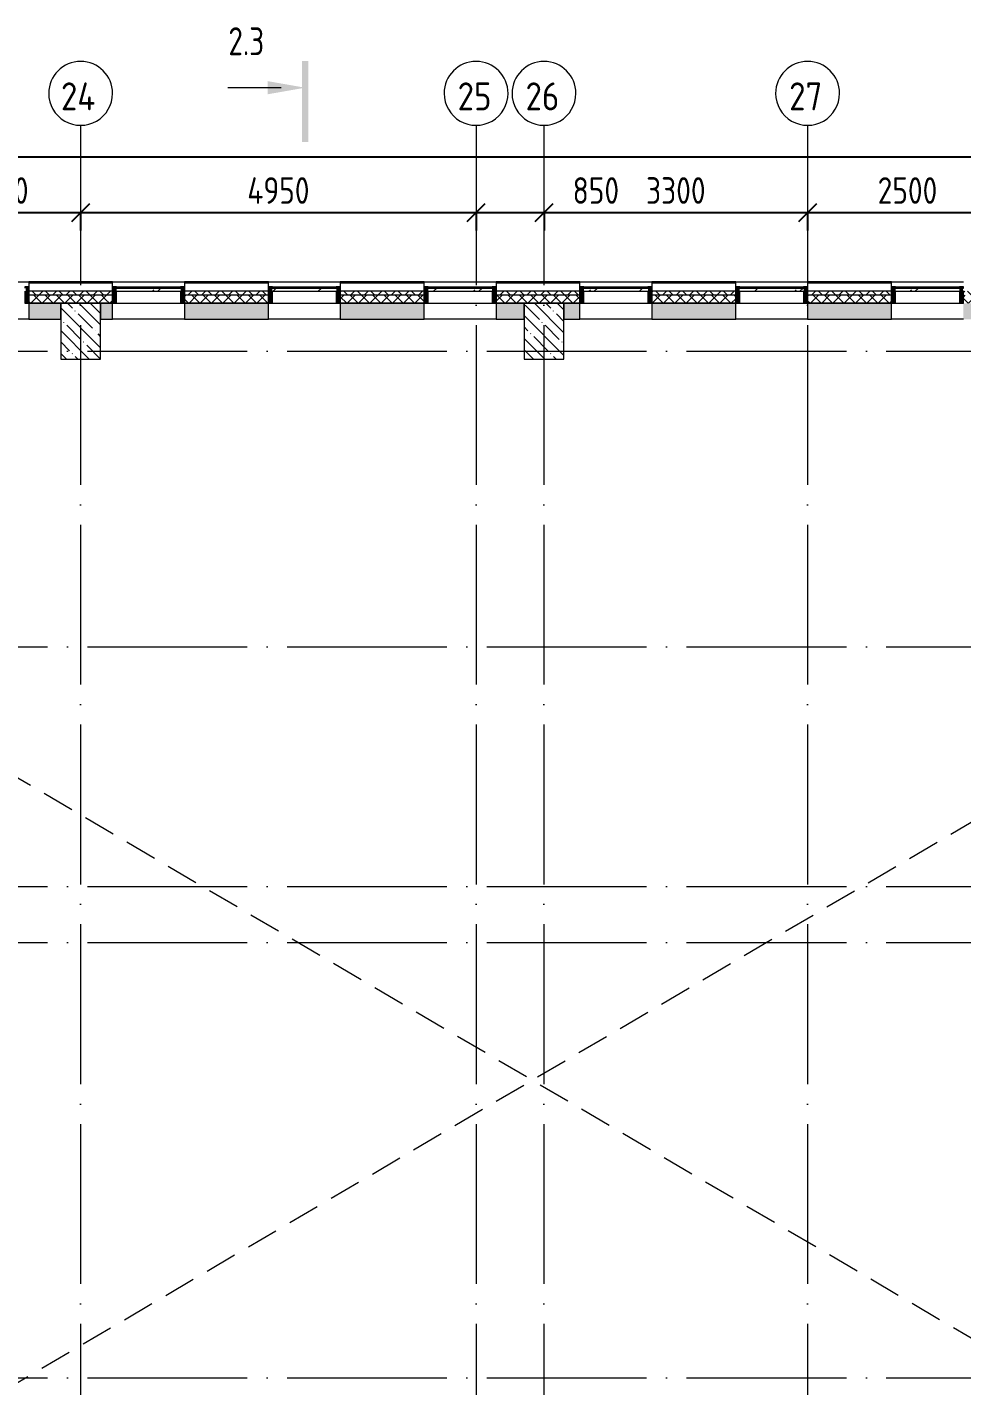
# Model space of a CAD drawing. Header units: millimetres. Extents: x -68946 to 690821, y -552984 to 293768.
# Drawn here: x 114983 to 126683, y -213131 to -196126 of the extents above; entities that cross this region are included whole.
import ezdxf

# ---------------------------------------------------------------- set-up
doc = ezdxf.new("R2010")
doc.units = ezdxf.units.MM
for name, pattern in [('ADSK_Линия сетки', [2500, 2000, -250, 0, -250]), ('ADSK_Скрыто', [600, 300, -300]), ('Штриховая', [600, 400, -200])]:
    doc.linetypes.add(name, pattern=pattern)
doc.layers.get('Defpoints').update_dxf_attribs({"color": 250})
for name, color, linetype, lineweight in [('A-____-____-DIMS', 250, 'Continuous', 9), ('A-DETL-____-OTLN', 250, 'Continuous', 5), ('A-GLAZ-____-MCUT', 250, 'Continuous', 9), ('A-GLAZ-____-OTLN', 250, 'Continuous', 5), ('A-GLAZ-CWMG-MCUT', 250, 'Continuous', 9), ('A-GLAZ-CWMG-OTLN', 250, 'Continuous', 5), ('A-WALL-____-MCUT', 250, 'Continuous', 13), ('A-WALL-____-OTLN', 250, 'Continuous', 9), ('A-WALL-____-PATT', 250, 'Continuous', 13), ('A-WALL-FNSH-MCUT', 250, 'Continuous', 13), ('G-____-____-SYMB', 250, 'ADSK_Скрыто', 9), ('I-WALL-____-OTLN', 250, 'Continuous', 9), ('S-COLS-____-MCUT', 250, 'Continuous', 25), ('S-COLS-____-OTLN', 250, 'Continuous', 9), ('S-GRID-____-IDEN', 250, 'Continuous', 9), ('S-GRID-____-OTLN', 250, 'Continuous', 9)]:
    doc.layers.add(name, color=color, linetype=linetype, lineweight=lineweight)
doc.styles.add('GOST Common', font='', dxfattribs={"width": 0.9, "height": 350})
doc.styles.add('GOST Common_2', font='', dxfattribs={"width": 0.8, "height": 350})
doc.styles.get("Standard").update_dxf_attribs({"font": 'ГОСТ тип А.ttf'})
doc.styles.get('GOST Common').set_extended_font_data('GOST Common')
doc.styles.get('GOST Common_2').set_extended_font_data('GOST Common')
doc.dimstyles.new('А3', dxfattribs={"dimtxt": 333, "dimasz": 222, "dimexe": 222, "dimexo": 111, "dimgap": 111, "dimtad": 1, "dimtoh": 1, "dimdec": 0, "dimrnd": 0.0015, "dimzin": 0, "dimdsep": 46, "dimtxsty": 'Standard', "dimblk": 'OBLIQUE', "dimcen": 0, "dimclrd": 7, "dimclre": 7, "dimclrt": 7, "dimadec": 0, "dimazin": 0, "dimtfac": 1, "dimtdec": 0, "dimtofl": 0, "dimtmove": 0, "dimatfit": 3, "dimfxl": 1, "dimtolj": 1, "dimtzin": 0, "dimarcsym": 0})
pattern_1 = [(135, (28052.9, -258555.93), (-142.5612, -142.5612), []), (135, (28195.47, -258555.93), (-142.5612, -142.5612), [252.016, -50.403, 3.353, -47.05])]

# ---------------------------------------------------------------- blocks, each defined once
blk = doc.blocks.new('PNS_Панель прямоугольная2 - Нр_Стекло - 40мм-V157-АР1_Маркировочный план 3 этажа секция 2_3')
at = {"layer": 'A-GLAZ-____-OTLN'}
h = blk.add_hatch(dxfattribs=at)
h.set_pattern_fill('FP_130', color=256, style=0, pattern_type=2)
h.set_pattern_definition([(45, (-98300.45, -59065.02), (-282.8427, 282.8427), [200, -600]), (45, (-98500.45, -59165.02), (-282.8427, 282.8427), [600, -200]), (45, (-98100.45, -59265.02), (-282.8427, 282.8427), [200, -600])])
h.paths.add_polyline_path([(-410, -40), (410, -40), (410, 0), (-410, 0)])
at = {"layer": 'A-GLAZ-____-MCUT', "lineweight": 5}
for p, q in [((410, 0), (-410, 0)), ((-410, 0), (-410, -40)), ((410, -40), (410, 0)), ((-410, -40), (410, -40))]:
    blk.add_line(p, q, dxfattribs=at)
at = {"layer": 'A-GLAZ-____-OTLN'}
blk.add_line((-410, 0), (410, 0), dxfattribs=at)
blk = doc.blocks.new('Прямоугольный импост - Импост структурный с накладкой - 190мм-21920961-АР1_Маркировочный план 3 этажа секция 2_3')
at = {"layer": 'A-GLAZ-CWMG-OTLN'}
for p, q in [((105600, 59182), (106400, 59182)), ((105600, 58975), (106400, 58975))]:
    blk.add_line(p, q, dxfattribs=at)
blk = doc.blocks.new('Прямоугольный импост - Импост структурный с накладкой - 190мм-21920983-АР1_Маркировочный план 3 этажа секция 2_3')
at = {"layer": 'A-GLAZ-CWMG-OTLN'}
blk.add_hatch(color=10, dxfattribs=at).paths.add_polyline_path([(0, 190), (0, 190), (0, 40), (-10, 40), (-10, 0), (0, 0), (0, -17), (-50, -17), (-50, 0), (-40, 0), (-40, 40), (-50, 40), (-50, 190)])
at = {"layer": 'A-GLAZ-CWMG-MCUT', "lineweight": 5}
for p, q in [((-50, 40), (-50, 190)), ((-50, 190), (0, 190)), ((0, 190), (0, 40)), ((-50, -17), (-50, 0)), ((-10, 40), (-10, 0)), ((0, 40), (-10, 40)), ((-10, 0), (0, 0)), ((0, 0), (0, -17)), ((0, -17), (-50, -17))]:
    blk.add_line(p, q, dxfattribs=at)
blk = doc.blocks.new('Прямоугольный импост - Импост структурный с накладкой - 190мм-21920984-АР1_Маркировочный план 3 этажа секция 2_3')
at = {"layer": 'A-GLAZ-CWMG-OTLN'}
blk.add_hatch(color=10, dxfattribs=at).paths.add_polyline_path([(-38, 190), (-50, 190), (-50, 40), (-40, 40), (-40, 0), (-50, 0), (-50, -17), (0, -17), (0, 0), (-10, 0), (-10, 40), (0, 40), (0, 190)])
at = {"layer": 'A-GLAZ-CWMG-MCUT', "lineweight": 5}
for p, q in [((0, 190), (-50, 190)), ((-50, 190), (-50, 40)), ((0, 40), (0, 190)), ((-50, 0), (-50, -17)), ((-10, 0), (-10, 40)), ((-10, 40), (0, 40)), ((0, 0), (-10, 0)), ((0, -17), (0, 0)), ((-50, -17), (0, -17))]:
    blk.add_line(p, q, dxfattribs=at)
blk = doc.blocks.new('PNS_Панель прямоугольная2 - Нр_Стекло - 40мм-V158-АР1_Маркировочный план 3 этажа секция 2_3')
at = {"layer": 'A-GLAZ-____-OTLN'}
h = blk.add_hatch(dxfattribs=at)
h.set_pattern_fill('FP_131', color=256, style=0, pattern_type=2)
h.set_pattern_definition([(45, (-96350.45, -59065.02), (-282.8427, 282.8427), [200, -600]), (45, (-96550.45, -59165.02), (-282.8427, 282.8427), [600, -200]), (45, (-96150.45, -59265.02), (-282.8427, 282.8427), [200, -600])])
h.paths.add_polyline_path([(410, -40), (410, 0), (-410, 0), (-410, -40), (400, -40)])
at = {"layer": 'A-GLAZ-____-MCUT', "lineweight": 5}
for p, q in [((410, 0), (-410, 0)), ((-410, 0), (-410, -40)), ((410, -40), (410, 0)), ((-410, -40), (410, -40))]:
    blk.add_line(p, q, dxfattribs=at)
at = {"layer": 'A-GLAZ-____-OTLN'}
blk.add_line((-410, 0), (410, 0), dxfattribs=at)
blk = doc.blocks.new('PNS_Панель прямоугольная2 - Нр_Стекло - 40мм-V159-АР1_Маркировочный план 3 этажа секция 2_3')
at = {"layer": 'A-GLAZ-____-OTLN'}
h = blk.add_hatch(dxfattribs=at)
h.set_pattern_fill('FP_132', color=256, style=0, pattern_type=2)
h.set_pattern_definition([(45, (-94400.45, -59065), (-282.8427, 282.8427), [200, -600]), (45, (-94600.45, -59165), (-282.8427, 282.8427), [600, -200]), (45, (-94200.45, -59265), (-282.8427, 282.8427), [200, -600])])
h.paths.add_polyline_path([(410, -40), (410, 0), (-410, 0), (-410, -40), (400, -40)])
at = {"layer": 'A-GLAZ-____-MCUT', "lineweight": 5}
for p, q in [((410, 0), (-410, 0)), ((-410, 0), (-410, -40)), ((410, -40), (410, 0)), ((-410, -40), (410, -40))]:
    blk.add_line(p, q, dxfattribs=at)
at = {"layer": 'A-GLAZ-____-OTLN'}
blk.add_line((-410, 0), (410, 0), dxfattribs=at)
blk = doc.blocks.new('PNS_Панель прямоугольная2 - Нр_Стекло - 40мм-V160-АР1_Маркировочный план 3 этажа секция 2_3')
at = {"layer": 'A-GLAZ-____-OTLN'}
h = blk.add_hatch(dxfattribs=at)
h.set_pattern_fill('FP_133', color=256, style=0, pattern_type=2)
h.set_pattern_definition([(45, (-92450.45, -59065.02), (-282.8427, 282.8427), [200, -600]), (45, (-92650.45, -59165.02), (-282.8427, 282.8427), [600, -200]), (45, (-92250.45, -59265.02), (-282.8427, 282.8427), [200, -600])])
h.paths.add_polyline_path([(410, -40), (410, 0), (-410, 0), (-410, -40), (400, -40)])
at = {"layer": 'A-GLAZ-____-MCUT', "lineweight": 5}
for p, q in [((410, 0), (-410, 0)), ((-410, 0), (-410, -40)), ((410, -40), (410, 0)), ((-410, -40), (410, -40))]:
    blk.add_line(p, q, dxfattribs=at)
at = {"layer": 'A-GLAZ-____-OTLN'}
blk.add_line((-410, 0), (410, 0), dxfattribs=at)
blk = doc.blocks.new('PNS_Панель прямоугольная2 - Нр_Стекло - 40мм-V161-АР1_Маркировочный план 3 этажа секция 2_3')
at = {"layer": 'A-GLAZ-____-OTLN'}
h = blk.add_hatch(dxfattribs=at)
h.set_pattern_fill('FP_134', color=256, style=0, pattern_type=2)
h.set_pattern_definition([(45, (-90500.45, -59065), (-282.8427, 282.8427), [200, -600]), (45, (-90700.45, -59165), (-282.8427, 282.8427), [600, -200]), (45, (-90300.45, -59265), (-282.8427, 282.8427), [200, -600])])
h.paths.add_polyline_path([(410, -40), (410, 0), (-410, 0), (-410, -40), (400, -40)])
at = {"layer": 'A-GLAZ-____-MCUT', "lineweight": 5}
for p, q in [((410, 0), (-410, 0)), ((-410, 0), (-410, -40)), ((410, -40), (410, 0)), ((-410, -40), (410, -40))]:
    blk.add_line(p, q, dxfattribs=at)
at = {"layer": 'A-GLAZ-____-OTLN'}
blk.add_line((-410, 0), (410, 0), dxfattribs=at)
blk = doc.blocks.new('PNS_Панель прямоугольная2 - Нр_Стекло - 40мм-V162-АР1_Маркировочный план 3 этажа секция 2_3')
at = {"layer": 'A-GLAZ-____-OTLN'}
h = blk.add_hatch(dxfattribs=at)
h.set_pattern_fill('FP_135', color=256, style=0, pattern_type=2)
h.set_pattern_definition([(45, (-88550.45, -59065.02), (-282.8427, 282.8427), [200, -600]), (45, (-88750.45, -59165.02), (-282.8427, 282.8427), [600, -200]), (45, (-88350.45, -59265.02), (-282.8427, 282.8427), [200, -600])])
h.paths.add_polyline_path([(-410, -40), (410, -40), (410, 0), (-410, 0)])
at = {"layer": 'A-GLAZ-____-MCUT', "lineweight": 5}
for p, q in [((410, 0), (-410, 0)), ((-410, 0), (-410, -40)), ((410, -40), (410, 0)), ((-410, -40), (410, -40))]:
    blk.add_line(p, q, dxfattribs=at)
at = {"layer": 'A-GLAZ-____-OTLN'}
blk.add_line((-410, 0), (410, 0), dxfattribs=at)
blk = doc.blocks.new('Ось сетки - Круг_Ø8 мм-39983606-АР1_Маркировочный план 3 этажа секция 2_3')
at = {"layer": 'S-GRID-____-IDEN'}
for start, end in [(360, 180), (180, 360)]:
    blk.add_arc((0, 0), 4, start, end, dxfattribs=at)
blk = doc.blocks.new('_Oblique')
at = {"color": 0, "linetype": 'ByBlock', "lineweight": -2}
blk.add_line((-0.5, -0.5), (0.5, 0.5), dxfattribs=at)
blk = doc.blocks.new('*D4404')
at = {"layer": 'A-____-____-DIMS', "color": 7, "lineweight": -2, "transparency": 16777216}
for p, q in [((113603, -198447), (115653, -198447)), ((113603, -198458), (113603, -198669)), ((115653, -198458), (115653, -198669))]:
    blk.add_line(p, q, dxfattribs=at)
at = {"layer": 'Defpoints', "color": 0, "lineweight": 30, "transparency": 16777216}
for p in [(113603, -198347), (115653, -198347), (115653, -198447)]:
    blk.add_point(p, dxfattribs=at)
at = {"layer": 'A-____-____-DIMS', "color": 7, "lineweight": -2, "transparency": 16777216, "xscale": 222, "yscale": 222, "zscale": 222, "rotation": 180}
blk.add_blockref('_Oblique', (113603, -198447), dxfattribs=at)
at = {"layer": 'A-____-____-DIMS', "color": 7, "lineweight": -2, "transparency": 16777216, "xscale": 222, "yscale": 222, "zscale": 222}
blk.add_blockref('_Oblique', (115653, -198447), dxfattribs=at)
at = {"layer": 'A-____-____-DIMS', "color": 7, "transparency": 16777216, "insert": (114628, -198170), "char_height": 333, "width": 2.48, "attachment_point": 5}
blk.add_mtext('\\A1;2050', dxfattribs=at)
blk = doc.blocks.new('*D4405')
at = {"layer": 'A-____-____-DIMS', "color": 7, "lineweight": -2, "transparency": 16777216}
for p, q in [((115653, -198447), (120603, -198447)), ((115653, -198458), (115653, -198669)), ((120603, -198458), (120603, -198669))]:
    blk.add_line(p, q, dxfattribs=at)
at = {"layer": 'Defpoints', "color": 0, "lineweight": 30, "transparency": 16777216}
for p in [(115653, -198347), (120603, -198347), (120603, -198447)]:
    blk.add_point(p, dxfattribs=at)
at = {"layer": 'A-____-____-DIMS', "color": 7, "lineweight": -2, "transparency": 16777216, "xscale": 222, "yscale": 222, "zscale": 222, "rotation": 180}
blk.add_blockref('_Oblique', (115653, -198447), dxfattribs=at)
at = {"layer": 'A-____-____-DIMS', "color": 7, "lineweight": -2, "transparency": 16777216, "xscale": 222, "yscale": 222, "zscale": 222}
blk.add_blockref('_Oblique', (120603, -198447), dxfattribs=at)
at = {"layer": 'A-____-____-DIMS', "color": 7, "transparency": 16777216, "insert": (118128, -198170), "char_height": 333, "width": 2.57, "attachment_point": 5}
blk.add_mtext('\\A1;4950', dxfattribs=at)
blk = doc.blocks.new('*D4406')
at = {"layer": 'A-____-____-DIMS', "color": 7, "lineweight": -2, "transparency": 16777216}
for p, q in [((120603, -198447), (121453, -198447)), ((121453, -198447), (122530, -198447)), ((120603, -198458), (120603, -198669)), ((121453, -198458), (121453, -198669))]:
    blk.add_line(p, q, dxfattribs=at)
at = {"layer": 'Defpoints', "color": 0, "lineweight": 30, "transparency": 16777216}
for p in [(120603, -198347), (121453, -198347), (121453, -198447)]:
    blk.add_point(p, dxfattribs=at)
at = {"layer": 'A-____-____-DIMS', "color": 7, "lineweight": -2, "transparency": 16777216, "xscale": 222, "yscale": 222, "zscale": 222, "rotation": 180}
blk.add_blockref('_Oblique', (120603, -198447), dxfattribs=at)
at = {"layer": 'A-____-____-DIMS', "color": 7, "lineweight": -2, "transparency": 16777216, "xscale": 222, "yscale": 222, "zscale": 222}
blk.add_blockref('_Oblique', (121453, -198447), dxfattribs=at)
at = {"layer": 'A-____-____-DIMS', "color": 7, "transparency": 16777216, "insert": (122102, -198170), "char_height": 333, "width": 1.86, "attachment_point": 5}
blk.add_mtext('\\A1;850', dxfattribs=at)
blk = doc.blocks.new('*D4407')
at = {"layer": 'A-____-____-DIMS', "color": 7, "lineweight": -2, "transparency": 16777216}
for p, q in [((121453, -198447), (124753, -198447)), ((121453, -198458), (121453, -198669)), ((124753, -198458), (124753, -198669))]:
    blk.add_line(p, q, dxfattribs=at)
at = {"layer": 'Defpoints', "color": 0, "lineweight": 30, "transparency": 16777216}
for p in [(121453, -198347), (124753, -198347), (124753, -198447)]:
    blk.add_point(p, dxfattribs=at)
at = {"layer": 'A-____-____-DIMS', "color": 7, "lineweight": -2, "transparency": 16777216, "xscale": 222, "yscale": 222, "zscale": 222, "rotation": 180}
blk.add_blockref('_Oblique', (121453, -198447), dxfattribs=at)
at = {"layer": 'A-____-____-DIMS', "color": 7, "lineweight": -2, "transparency": 16777216, "xscale": 222, "yscale": 222, "zscale": 222}
blk.add_blockref('_Oblique', (124753, -198447), dxfattribs=at)
at = {"layer": 'A-____-____-DIMS', "color": 7, "transparency": 16777216, "insert": (123103, -198170), "char_height": 333, "width": 2.48, "attachment_point": 5}
blk.add_mtext('\\A1;3300', dxfattribs=at)
blk = doc.blocks.new('*D4408')
at = {"layer": 'A-____-____-DIMS', "color": 7, "lineweight": -2, "transparency": 16777216}
for p, q in [((124753, -198447), (127253, -198447)), ((124753, -198458), (124753, -198669)), ((127253, -198458), (127253, -198669))]:
    blk.add_line(p, q, dxfattribs=at)
at = {"layer": 'Defpoints', "color": 0, "lineweight": 30, "transparency": 16777216}
for p in [(124753, -198347), (127253, -198347), (127253, -198447)]:
    blk.add_point(p, dxfattribs=at)
at = {"layer": 'A-____-____-DIMS', "color": 7, "lineweight": -2, "transparency": 16777216, "xscale": 222, "yscale": 222, "zscale": 222, "rotation": 180}
blk.add_blockref('_Oblique', (124753, -198447), dxfattribs=at)
at = {"layer": 'A-____-____-DIMS', "color": 7, "lineweight": -2, "transparency": 16777216, "xscale": 222, "yscale": 222, "zscale": 222}
blk.add_blockref('_Oblique', (127253, -198447), dxfattribs=at)
at = {"layer": 'A-____-____-DIMS', "color": 7, "transparency": 16777216, "insert": (126003, -198170), "char_height": 333, "width": 2.48, "attachment_point": 5}
blk.add_mtext('\\A1;2500', dxfattribs=at)
blk = doc.blocks.new('*D4426')
at = {"layer": 'A-____-____-DIMS', "color": 7, "lineweight": -2, "transparency": 16777216}
for p, q in [((97203, -197747), (180803, -197747)), ((97203, -197758), (97203, -197969)), ((180803, -197758), (180803, -197969))]:
    blk.add_line(p, q, dxfattribs=at)
at = {"layer": 'Defpoints', "color": 0, "lineweight": 30, "transparency": 16777216}
for p in [(97203, -197647), (180803, -197647), (180803, -197747)]:
    blk.add_point(p, dxfattribs=at)
at = {"layer": 'A-____-____-DIMS', "color": 7, "lineweight": -2, "transparency": 16777216, "xscale": 222, "yscale": 222, "zscale": 222, "rotation": 180}
blk.add_blockref('_Oblique', (97203, -197747), dxfattribs=at)
at = {"layer": 'A-____-____-DIMS', "color": 7, "lineweight": -2, "transparency": 16777216, "xscale": 222, "yscale": 222, "zscale": 222}
blk.add_blockref('_Oblique', (180803, -197747), dxfattribs=at)
at = {"layer": 'A-____-____-DIMS', "color": 7, "transparency": 16777216, "insert": (139003, -197470), "char_height": 333, "width": 3.1, "attachment_point": 5}
blk.add_mtext('\\A1;83600', dxfattribs=at)
blk = doc.blocks.new('Разрез - Номер вида спереди_3_5 мм-32550530-АР1_Маркировочный план 3 этажа секция 2_3')
at = {"layer": 'G-____-____-SYMB', "linetype": 'Continuous'}
for points in [[(9.8, 0.4), (9.8, -0.39), (-0.33, -0.39), (-0.33, 0.4)], [(2.18, -4.67), (3, 0), (3.82, -4.67)]]:
    blk.add_hatch(color=256, dxfattribs=at).paths.add_polyline_path(points)
at = {"layer": 'G-____-____-SYMB', "linetype": 'Continuous', "lineweight": 20}
blk.add_line((3, -3), (3, -9.66), dxfattribs=at)

msp = doc.modelspace()

# ---------------------------------------------------------------- hatches: boundary and pattern name
at = {"layer": 'A-WALL-____-PATT', "lineweight": 15}
h = msp.add_hatch(dxfattribs=at)
h.set_pattern_fill('FP_48', color=256, style=0, pattern_type=2)
h.set_pattern_definition([(135, (28052.9, -258555.93), (-84.85281, -84.85281), []), (225, (28052.9, -258555.93), (84.85281, -84.85281), [])])
h.paths.add_polyline_path([(137302.9516, -199480.9286), (137302.9516, -199430.9286), (134503.3562, -199430.9286), (134503.3562, -199480.9286), (137252.9516, -199480.9286)])
h.paths.add_polyline_path([(133603.3562, -199480.9286), (133603.3562, -199430.9286), (132553.3562, -199430.9286), (132553.3562, -199480.9286), (133302.9057, -199480.9286)])
h.paths.add_polyline_path([(130603.3562, -199480.9286), (131653.3562, -199480.9286), (131653.3562, -199430.9286), (130603.3562, -199430.9286)])
h.paths.add_polyline_path([(129042.2451, -199480.9286), (129703.3562, -199480.9286), (129703.3562, -199430.9286), (128653.3562, -199430.9286), (128653.3562, -199480.9286)])
h.paths.add_polyline_path([(127753.3562, -199480.9286), (127753.3562, -199430.9286), (126703.3562, -199430.9286), (126703.3562, -199480.9286), (127364.4673, -199480.9286)])
h.paths.add_polyline_path([(125803.3562, -199480.9286), (125803.3562, -199430.9286), (124753.3562, -199430.9286), (124753.3562, -199480.9286), (125531.7969, -199480.9286)])
h.paths.add_polyline_path([(123192.2451, -199480.9286), (123853.3562, -199480.9286), (123853.3562, -199430.9286), (122803.3562, -199430.9286), (122803.3562, -199480.9286), (122828.5909, -199480.9286)])
h.paths.add_polyline_path([(118003.3562, -199480.9286), (118003.3562, -199430.9286), (116953.3562, -199430.9286), (116953.3562, -199480.9286), (117422.179, -199480.9286)])
h.paths.add_polyline_path([(121476.9879, -199480.9286), (121903.3562, -199480.9286), (121903.3562, -199430.9286), (120853.3562, -199430.9286), (120853.3562, -199480.9286), (121242.2451, -199480.9286)])
h.paths.add_polyline_path([(119953.3562, -199480.9286), (119953.3562, -199430.9286), (118903.3562, -199430.9286), (118903.3562, -199480.9286), (119292.2451, -199480.9286)])
h.paths.add_polyline_path([(116053.3562, -199480.9286), (116053.3562, -199430.9286), (115003.3562, -199430.9286), (115003.3562, -199480.9286), (115402.9057, -199480.9286)])
h.paths.add_polyline_path([(113053.3562, -199480.9286), (114103.3562, -199480.9286), (114103.3562, -199430.9286), (113053.3562, -199430.9286)])
h.paths.add_polyline_path([(111102.9057, -199480.9286), (112153.3562, -199480.9286), (112153.3562, -199430.9286), (111102.9057, -199430.9286)])
h.paths.add_polyline_path([(109542.0782, -199480.9286), (110202.9057, -199480.9286), (110202.9057, -199430.9286), (109153.3562, -199430.9286), (109153.3562, -199480.9286), (109312.561, -199480.9286)])
h.paths.add_polyline_path([(106616.3192, -199480.9286), (108253.3562, -199480.9286), (108253.3562, -199430.9286), (105382.9057, -199430.9286), (105383.3562, -199480.9286), (106609.355, -199480.9286)])
h = msp.add_hatch(dxfattribs=at)
h.set_pattern_fill('FP_49', color=256, style=0, pattern_type=2)
h.set_pattern_definition([(45, (28052.91, -258555.93), (-70.71068, 70.71068), []), (135, (28052.91, -258555.93), (-70.71068, -70.71068), [])])
h.paths.add_polyline_path([(127002.9057, -199580.9286), (127002.9101, -199580.928), (127502.9057, -199580.928), (127502.9561, -199580.9085), (127753.3562, -199580.9085), (127753.3562, -199480.9286), (126703.3562, -199480.9286), (126703.3562, -199580.9085), (127002.8455, -199580.9085)])
h.paths.add_polyline_path([(133302.9057, -199580.9286), (133302.9662, -199580.9085), (133603.3562, -199580.9085), (133603.3562, -199480.9286), (132553.3562, -199480.9286), (132802.9057, -199580.928), (133302.9013, -199580.928)])
h.paths.add_polyline_path([(105383.3562, -199580.9286), (105502.9057, -199580.9085), (105502.9057, -199480.9286), (105382.9057, -199480.9286), (105382.9057, -199580.9286)])
h.paths.add_polyline_path([(136752.9057, -199580.9286), (136752.9516, -199580.928), (137252.9516, -199580.928), (137252.9516, -199480.9286), (134503.3562, -199480.9286), (134503.5536, -199580.9085), (136752.9057, -199580.9085)])
h.paths.add_polyline_path([(121202.9057, -199580.9286), (121202.9098, -199580.928), (121702.9057, -199580.928), (121903.3562, -199480.9286), (120853.3562, -199480.9286), (120853.4344, -199580.9085), (121202.8354, -199580.9085)])
h.paths.add_polyline_path([(115402.9057, -199580.9286), (115402.9095, -199580.928), (115902.9057, -199580.928), (116053.3562, -199480.9286), (115003.3562, -199480.9286), (115003.4344, -199580.9085), (115402.8253, -199580.9085)])
h.paths.add_polyline_path([(109602.9057, -199580.9286), (109602.9092, -199580.928), (110102.9057, -199580.928), (110202.9057, -199480.9286), (109153.3562, -199480.9286), (109153.4344, -199580.9085), (109602.8153, -199580.9085)])
h.paths.add_polyline_path([(105552.9057, -199580.9286), (108253.3562, -199580.9085), (108253.3562, -199480.9286), (105552.9057, -199480.9286), (105552.9057, -199580.9085)])
h.paths.add_polyline_path([(130603.3562, -199580.9085), (131653.3562, -199580.9085), (131653.3562, -199480.9286), (130603.3562, -199480.9286)])
h.paths.add_polyline_path([(132553.3562, -199580.9085), (132802.8555, -199580.9085), (132553.3562, -199480.9286)])
h.paths.add_polyline_path([(128653.3562, -199580.9085), (129703.3562, -199580.9085), (129703.3562, -199480.9286), (128653.3562, -199480.9286)])
h.paths.add_polyline_path([(124753.5674, -199580.9085), (125803.3562, -199580.9085), (125803.3562, -199480.9286), (124753.3562, -199480.9286), (124753.4344, -199580.9085)])
h.paths.add_polyline_path([(122803.3562, -199580.9085), (123853.3562, -199580.9085), (123853.3562, -199480.9286), (122803.3562, -199480.9286)])
h.paths.add_polyline_path([(121903.3562, -199580.9085), (121903.3562, -199480.9286), (121702.946, -199580.9085)])
h.paths.add_polyline_path([(118003.145, -199580.9085), (118003.3562, -199580.9085), (118003.3562, -199480.9286), (116953.3562, -199480.9286), (116953.4344, -199580.9085), (117422.179, -199580.9085)])
h.paths.add_polyline_path([(119953.3562, -199580.9085), (119953.3562, -199480.9286), (118903.3562, -199480.9286), (118903.5674, -199580.9085)])
h.paths.add_polyline_path([(116053.3562, -199580.9085), (116053.3562, -199480.9286), (115902.936, -199580.9085)])
h.paths.add_polyline_path([(111102.9057, -199580.9085), (112153.3562, -199580.9085), (112153.3562, -199480.9286), (111102.9057, -199480.9286)])
h.paths.add_polyline_path([(114103.3562, -199580.9085), (114103.3562, -199480.9286), (113053.3562, -199480.9286), (113053.4344, -199580.9085), (114103.145, -199580.9085)])
h.paths.add_polyline_path([(110102.9258, -199580.9085), (110202.9057, -199580.9085), (110202.9057, -199480.9286)])
h = msp.add_hatch(dxfattribs=at)
h.set_pattern_fill('FP_124', color=256, style=0, pattern_type=2)
h.set_pattern_definition([(50, (28052.9, -258555.93), (364.3679, -31.8783), [38.1, -419.1]), (355, (28052.9, -258555.93), (-70.4859, 382.1133), [30.48, -335.28]), (100.451, (28083.27, -258558.6), (293.885, 350.2334), [32.38, -356.18]), (46.184, (28052.9, -258454.33), (542.1585, -84.0858), [57.15, -628.65]), (96.636, (28098.1, -258461.34), (474.805, 494.8554), [48.57, -534.27]), (351.184, (28052.9, -258454.33), (474.8102, 494.85), [45.72, -502.92]), (21, (28103.7, -258479.73), (303.2285, -204.53046), [38.1, -419.1]), (326, (28103.7, -258479.73), (123.6039, 368.376), [30.48, -335.28]), (71.451, (28128.97, -258496.77), (426.8341, 163.8427), [32.38, -356.18]), (37.5, (28052.9, -258555.93), (6.17665, 169.11015), [16.764, -314.452, 16.764, -323.596, -336.55]), (37.5, (28052.9, -258555.93), (6.17665, 169.11015), [-671.576, 16.764, -319.786]), (7.5, (28052.9, -258555.93), (133.63888, 200.3615), [16.764, -177.292, 16.764, -306.832, -128.27]), (7.5, (28052.9, -258555.93), (133.63888, 200.3615), [-517.652, 16.764, -111.506]), (327.5, (27939.62, -258555.93), (271.18182, -11.45836), [16.764, -110.236, 16.764, -379.476, -525.78]), (327.5, (27939.62, -258555.93), (271.18182, -11.45836), [-523.24, 16.764, -509.016]), (317.5, (27888.82, -258555.93), (296.2585, 50.85285), [16.764, -148.336, 16.764, -246.38, -373.38]), (317.5, (27888.82, -258555.93), (296.2585, 50.85285), [-428.244, 16.764, -356.616])])
h.paths.add_polyline_path([(134503.3562, -199780.9085), (136752.9057, -199780.9085), (136752.9057, -199580.9085), (134503.3562, -199580.9286)])
h.paths.add_polyline_path([(130938.2089, -199780.9085), (131653.3562, -199780.9085), (131653.3562, -199580.9085), (130603.3562, -199580.9286), (130603.3562, -199780.9085)])
h.paths.add_polyline_path([(132802.9057, -199780.9085), (132802.8555, -199580.9085), (132553.3562, -199580.9286), (132553.3562, -199780.9085), (132702.0652, -199780.9085)])
h.paths.add_polyline_path([(133302.9057, -199780.9085), (133603.3562, -199780.9085), (133603.278, -199580.9085), (133302.9057, -199580.9286)])
h.paths.add_polyline_path([(129703.3562, -199780.9085), (129703.3562, -199580.9085), (128653.3562, -199580.9286), (128653.3562, -199780.9085), (129586.6059, -199780.9085)])
h.paths.add_polyline_path([(127502.9057, -199780.9085), (127753.3562, -199780.9085), (127753.278, -199580.9085), (127502.9057, -199580.9286), (127502.9057, -199747.8459)])
h.paths.add_polyline_path([(126703.3562, -199780.9085), (127002.9057, -199780.5689), (127002.8455, -199580.9085), (126703.3562, -199580.9286)])
h.paths.add_polyline_path([(125803.3562, -199780.9085), (125803.3562, -199580.9085), (124753.3562, -199580.9286), (124753.3562, -199780.9085), (125531.7969, -199780.9085)])
h.paths.add_polyline_path([(122803.3562, -199780.9085), (123853.3562, -199780.9085), (123853.3562, -199580.9085), (122803.3562, -199580.9286)])
h.paths.add_polyline_path([(121903.3562, -199780.9085), (121903.3562, -199580.9085), (121702.9057, -199580.9286), (121702.9057, -199780.9085), (121901.9344, -199780.9085)])
h.paths.add_polyline_path([(117422.179, -199780.9085), (118003.3562, -199780.9085), (118003.3562, -199580.9085), (116953.3562, -199580.9286), (116953.3562, -199780.9085)])
h.paths.add_polyline_path([(115394.7745, -199780.9085), (115402.9057, -199780.9085), (115402.8253, -199580.9085), (115003.3562, -199580.9286), (115003.3562, -199780.9085)])
h.paths.add_polyline_path([(119953.3562, -199780.9085), (119953.3562, -199580.9085), (118903.3562, -199580.9286), (118903.3562, -199780.9085)])
h.paths.add_polyline_path([(116053.3562, -199780.9085), (116053.3562, -199580.9085), (115902.9057, -199580.9286), (115902.9057, -199780.9085)])
h.paths.add_polyline_path([(120853.3562, -199780.9085), (121202.9057, -199780.9085), (121202.8354, -199580.9085), (120853.3562, -199580.9286), (120853.3562, -199630.8321)])
h.paths.add_polyline_path([(113367.37, -199780.9085), (114103.3562, -199780.9085), (114103.3562, -199580.9085), (113053.3562, -199580.9286), (113053.3562, -199780.9085)])
h.paths.add_polyline_path([(111102.9057, -199780.9085), (112153.3562, -199780.9085), (112153.3562, -199580.9085), (111102.9057, -199580.9286)])
h.paths.add_polyline_path([(109312.561, -199780.9085), (109602.9057, -199780.9085), (109602.8153, -199580.9085), (109153.3562, -199580.9286), (109153.3562, -199780.9085)])
h.paths.add_polyline_path([(108253.3562, -199780.9085), (108253.3562, -199580.9085), (106052.9057, -199580.9286), (106052.9057, -199780.9085), (107960.958, -199780.9085)])
h.paths.add_polyline_path([(110102.9057, -199780.9085), (110202.9057, -199780.9085), (110202.9057, -199580.9085), (110102.9057, -199580.9286), (110102.9057, -199692.151)])
at = {"layer": 'S-COLS-____-OTLN', "lineweight": 5}
h = msp.add_hatch(dxfattribs=at)
h.set_pattern_fill('FP_19', color=256, style=0, pattern_type=2)
h.set_pattern_definition(pattern_1)
h.paths.add_polyline_path([(115902.9057, -200280.928), (115902.9057, -199580.9286), (115402.9057, -199580.9286), (115402.9057, -200280.928)])
h = msp.add_hatch(dxfattribs=at)
h.set_pattern_fill('FP_19', color=256, style=0, pattern_type=2)
h.set_pattern_definition(pattern_1)
h.paths.add_polyline_path([(121702.9057, -200280.928), (121702.9057, -199580.9286), (121202.9057, -199580.9286), (121202.9057, -200280.928)])

# ---------------------------------------------------------------- linework, layer by layer
at = {"layer": 'A-DETL-____-OTLN', "linetype": 'Штриховая'}
for p, q in [((136752.9516, -218380.9056), (105852.8838, -200230.928)), ((105852.8838, -218380.9056), (136752.9057, -200230.928))]:
    msp.add_line(p, q, dxfattribs=at)
at = {"layer": 'A-WALL-____-MCUT', "color": 10, "lineweight": 15}
for p, q in [((115003.3562, -199330.9286), (115003.3562, -199430.9286)), ((116053.3562, -199430.9286), (116053.3562, -199330.9286)), ((116953.3562, -199330.9286), (116953.3562, -199430.9286)), ((118003.3562, -199430.9286), (118003.3562, -199330.9286)), ((118903.3562, -199330.9286), (118903.3562, -199430.9286)), ((119953.3562, -199430.9286), (119953.3562, -199330.9286)), ((120853.3562, -199330.9286), (120853.3562, -199430.9286)), ((121903.3562, -199430.9286), (121903.3562, -199330.9286)), ((122803.3562, -199330.9286), (122803.3562, -199430.9286)), ((123853.3562, -199430.9286), (123853.3562, -199330.9286)), ((124753.3562, -199330.9286), (124753.3562, -199430.9286)), ((125803.3562, -199430.9286), (125803.3562, -199330.9286)), ((115003.3562, -199480.9286), (115003.3562, -199580.9085)), ((115402.9057, -199580.9286), (115902.9057, -199580.9286)), ((116053.3562, -199580.9085), (116053.3562, -199480.9286)), ((116953.3562, -199480.9286), (116953.3562, -199580.9085)), ((118003.3562, -199580.9085), (118003.3562, -199480.9286)), ((118903.3562, -199480.9286), (118903.3562, -199580.9085)), ((119953.3562, -199580.9085), (119953.3562, -199480.9286)), ((120853.3562, -199480.9286), (120853.3562, -199580.9085)), ((121903.3562, -199580.9085), (121903.3562, -199480.9286)), ((122803.3562, -199480.9286), (122803.3562, -199580.9085)), ((123853.3562, -199580.9085), (123853.3562, -199480.9286)), ((124753.3562, -199480.9286), (124753.3562, -199580.9085)), ((125803.3562, -199580.9085), (125803.3562, -199480.9286))]:
    msp.add_line(p, q, dxfattribs=at)
at = {"layer": 'A-WALL-____-MCUT', "lineweight": 15}
for p, q in [((116053.3562, -199330.9286), (115003.3562, -199330.9286)), ((118003.3562, -199330.9286), (116953.3562, -199330.9286)), ((119953.3562, -199330.9286), (118903.3562, -199330.9286)), ((121903.3562, -199330.9286), (120853.3562, -199330.9286)), ((123853.3562, -199330.9286), (122803.3562, -199330.9286)), ((125803.3562, -199330.9286), (124753.3562, -199330.9286)), ((115402.9057, -199780.9085), (115402.9057, -199580.9085)), ((115902.9057, -199580.9085), (115902.9057, -199780.9085)), ((121202.9057, -199780.9085), (121202.9057, -199580.9085)), ((121202.9057, -199580.9286), (121702.9057, -199580.9286)), ((121702.9057, -199580.9085), (121702.9057, -199780.9085))]:
    msp.add_line(p, q, dxfattribs=at)
at = {"layer": 'A-WALL-____-MCUT', "color": 7, "lineweight": 15}
for p, q in [((115003.3562, -199430.9286), (115003.3562, -199480.9286)), ((116053.3562, -199430.9286), (115003.3562, -199430.9286)), ((116053.3562, -199480.9286), (116053.3562, -199430.9286)), ((116953.3562, -199430.9286), (116953.3562, -199480.9286)), ((118003.3562, -199430.9286), (116953.3562, -199430.9286)), ((118003.3562, -199480.9286), (118003.3562, -199430.9286)), ((118903.3562, -199430.9286), (118903.3562, -199480.9286)), ((119953.3562, -199430.9286), (118903.3562, -199430.9286)), ((119953.3562, -199480.9286), (119953.3562, -199430.9286)), ((120853.3562, -199430.9286), (120853.3562, -199480.9286)), ((121903.3562, -199430.9286), (120853.3562, -199430.9286)), ((121903.3562, -199480.9286), (121903.3562, -199430.9286)), ((122803.3562, -199430.9286), (122803.3562, -199480.9286)), ((123853.3562, -199430.9286), (122803.3562, -199430.9286)), ((123853.3562, -199480.9286), (123853.3562, -199430.9286)), ((124753.3562, -199430.9286), (124753.3562, -199480.9286)), ((125803.3562, -199430.9286), (124753.3562, -199430.9286)), ((125803.3562, -199480.9286), (125803.3562, -199430.9286)), ((116053.3562, -199480.9286), (115003.3562, -199480.9286)), ((115003.3562, -199580.9085), (115003.3562, -199780.9085)), ((115402.9057, -199580.9085), (115003.3562, -199580.9085)), ((115003.3562, -199580.9286), (115402.9057, -199580.9286)), ((116053.3562, -199580.9085), (115902.9057, -199580.9085)), ((115902.9057, -199580.9286), (116053.3562, -199580.9286)), ((116053.3562, -199780.9085), (116053.3562, -199580.9085)), ((118003.3562, -199480.9286), (116953.3562, -199480.9286)), ((116953.3562, -199580.9085), (116953.3562, -199780.9085)), ((118003.3562, -199580.9085), (116953.3562, -199580.9085)), ((116953.3562, -199580.9286), (118003.3562, -199580.9286)), ((118003.3562, -199780.9085), (118003.3562, -199580.9085)), ((119953.3562, -199480.9286), (118903.3562, -199480.9286)), ((118903.3562, -199580.9085), (118903.3562, -199780.9085)), ((119953.3562, -199580.9085), (118903.3562, -199580.9085)), ((118903.3562, -199580.9286), (119953.3562, -199580.9286)), ((119953.3562, -199780.9085), (119953.3562, -199580.9085)), ((121903.3562, -199480.9286), (120853.3562, -199480.9286)), ((120853.3562, -199580.9085), (120853.3562, -199780.9085)), ((121202.9057, -199580.9085), (120853.3562, -199580.9085)), ((120853.3562, -199580.9286), (121202.9057, -199580.9286)), ((121903.3562, -199580.9085), (121702.9057, -199580.9085)), ((121702.9057, -199580.9286), (121903.3562, -199580.9286)), ((121903.3562, -199780.9085), (121903.3562, -199580.9085)), ((123853.3562, -199480.9286), (122803.3562, -199480.9286)), ((122803.3562, -199580.9085), (122803.3562, -199780.9085)), ((123853.3562, -199580.9085), (122803.3562, -199580.9085)), ((122803.3562, -199580.9286), (123853.3562, -199580.9286)), ((123853.3562, -199780.9085), (123853.3562, -199580.9085)), ((125803.3562, -199480.9286), (124753.3562, -199480.9286)), ((124753.3562, -199580.9085), (124753.3562, -199780.9085)), ((125803.3562, -199580.9085), (124753.3562, -199580.9085)), ((124753.3562, -199580.9286), (125803.3562, -199580.9286)), ((125803.3562, -199780.9085), (125803.3562, -199580.9085)), ((115003.3562, -199780.9085), (115402.9057, -199780.9085)), ((115902.9057, -199780.9085), (116053.3562, -199780.9085)), ((116953.3562, -199780.9085), (118003.3562, -199780.9085)), ((118903.3562, -199780.9085), (119953.3562, -199780.9085)), ((120853.3562, -199780.9085), (121202.9057, -199780.9085)), ((121702.9057, -199780.9085), (121903.3562, -199780.9085)), ((122803.3562, -199780.9085), (123853.3562, -199780.9085)), ((124753.3562, -199780.9085), (125803.3562, -199780.9085))]:
    msp.add_line(p, q, dxfattribs=at)
at = {"layer": 'A-WALL-____-OTLN', "lineweight": 5}
for p, q in [((114103.3562, -199310.9286), (115003.3562, -199310.9286)), ((116053.3562, -199310.9286), (116953.3562, -199310.9286)), ((118003.3562, -199310.9286), (118903.3562, -199310.9286)), ((119953.3562, -199310.9286), (120853.3562, -199310.9286)), ((121903.3562, -199310.9286), (122803.3562, -199310.9286)), ((123853.3562, -199310.9286), (124753.3562, -199310.9286)), ((125803.3562, -199310.9286), (126703.3562, -199310.9286))]:
    msp.add_line(p, q, dxfattribs=at)
at = {"layer": 'A-WALL-FNSH-MCUT', "lineweight": 15}
for p, q in [((116053.3562, -199310.9286), (115003.3562, -199310.9286)), ((115003.3562, -199310.9286), (115003.3562, -199330.9286)), ((116053.3562, -199330.9286), (116053.3562, -199310.9286)), ((118003.3562, -199310.9286), (116953.3562, -199310.9286)), ((116953.3562, -199310.9286), (116953.3562, -199330.9286)), ((118003.3562, -199330.9286), (118003.3562, -199310.9286)), ((119953.3562, -199310.9286), (118903.3562, -199310.9286)), ((118903.3562, -199310.9286), (118903.3562, -199330.9286)), ((119953.3562, -199330.9286), (119953.3562, -199310.9286)), ((121903.3562, -199310.9286), (120853.3562, -199310.9286)), ((120853.3562, -199310.9286), (120853.3562, -199330.9286)), ((121903.3562, -199330.9286), (121903.3562, -199310.9286)), ((123853.3562, -199310.9286), (122803.3562, -199310.9286)), ((122803.3562, -199310.9286), (122803.3562, -199330.9286)), ((123853.3562, -199330.9286), (123853.3562, -199310.9286)), ((125803.3562, -199310.9286), (124753.3562, -199310.9286)), ((124753.3562, -199310.9286), (124753.3562, -199330.9286)), ((125803.3562, -199330.9286), (125803.3562, -199310.9286))]:
    msp.add_line(p, q, dxfattribs=at)
at = {"layer": 'I-WALL-____-OTLN', "lineweight": 15}
for p, q in [((115003.3562, -199780.9286), (114103.3562, -199780.9286)), ((116953.3562, -199780.9286), (116053.3562, -199780.9286)), ((118903.3562, -199780.9286), (118003.3562, -199780.9286)), ((120853.3562, -199780.9286), (119953.3562, -199780.9286)), ((122803.3562, -199780.9286), (121903.3562, -199780.9286)), ((124753.3562, -199780.9286), (123853.3562, -199780.9286)), ((126703.3562, -199780.9286), (125803.3562, -199780.9286))]:
    msp.add_line(p, q, dxfattribs=at)
at = {"layer": 'S-COLS-____-MCUT', "lineweight": 5}
for p, q in [((115902.9057, -199580.928), (115402.9057, -199580.928)), ((115402.9057, -199780.9085), (115402.9057, -200280.928)), ((115902.9057, -200280.928), (115902.9057, -199780.9085)), ((121202.9057, -199780.9085), (121202.9057, -200280.928)), ((121702.9057, -200280.928), (121702.9057, -199780.9085)), ((115402.9057, -200280.928), (115902.9057, -200280.928)), ((121202.9057, -200280.928), (121702.9057, -200280.928))]:
    msp.add_line(p, q, dxfattribs=at)
at = {"layer": 'S-COLS-____-OTLN', "lineweight": 5}
for p, q in [((115402.9057, -199580.928), (115402.9057, -199780.9085)), ((115902.9057, -199780.9085), (115902.9057, -199580.928)), ((121702.9057, -199580.928), (121202.9057, -199580.928)), ((121202.9057, -199580.928), (121202.9057, -199780.9085)), ((121702.9057, -199780.9085), (121702.9057, -199580.928))]:
    msp.add_line(p, q, dxfattribs=at)
at = {"layer": 'S-GRID-____-OTLN', "linetype": 'ADSK_Линия сетки'}
for p, q in [((115652.9057, -197353.9241), (115652.9057, -262294.7685)), ((120602.9057, -197353.9241), (120602.9057, -262294.7685)), ((121452.9057, -197353.9241), (121452.9057, -262294.7685)), ((124752.9057, -197353.9241), (124752.9057, -262294.7685)), ((93236.8325, -200180.9286), (181748.3453, -200180.9286)), ((93236.8325, -203880.9286), (184856.9445, -203880.9286)), ((93236.8325, -206880.9286), (181748.3453, -206880.9286)), ((93236.8325, -207580.9286), (184856.9445, -207580.9286)), ((93236.8325, -213030.9286), (184510.8783, -213030.9286))]:
    msp.add_line(p, q, dxfattribs=at)

# ---------------------------------------------------------------- block references
at = {"layer": 'A-GLAZ-____-MCUT', "lineweight": 5}
for name, p in [('PNS_Панель прямоугольная2 - Нр_Стекло - 40мм-V162-АР1_Маркировочный план 3 этажа секция 2_3', (116503.3562, -199390.9085)), ('PNS_Панель прямоугольная2 - Нр_Стекло - 40мм-V161-АР1_Маркировочный план 3 этажа секция 2_3', (118453.3562, -199390.9286)), ('PNS_Панель прямоугольная2 - Нр_Стекло - 40мм-V160-АР1_Маркировочный план 3 этажа секция 2_3', (120403.3562, -199390.9085)), ('PNS_Панель прямоугольная2 - Нр_Стекло - 40мм-V159-АР1_Маркировочный план 3 этажа секция 2_3', (122353.3562, -199390.9286)), ('PNS_Панель прямоугольная2 - Нр_Стекло - 40мм-V158-АР1_Маркировочный план 3 этажа секция 2_3', (124303.3562, -199390.9085)), ('PNS_Панель прямоугольная2 - Нр_Стекло - 40мм-V157-АР1_Маркировочный план 3 этажа секция 2_3', (126253.3562, -199390.9085))]:
    msp.add_blockref(name, p, dxfattribs=at)
at = {"layer": 'A-GLAZ-CWMG-OTLN', "extrusion": (0, 0, -1), "rotation": 180}
for p in [(-115003.3562, -199390.9286), (-116953.3562, -199390.9085), (-118903.3562, -199390.9286), (-120853.3562, -199390.9085), (-122803.3562, -199390.9286), (-124753.3562, -199390.9085), (-126703.3562, -199390.9085)]:
    msp.add_blockref('Прямоугольный импост - Импост структурный с накладкой - 190мм-21920983-АР1_Маркировочный план 3 этажа секция 2_3', p, dxfattribs=at)
at = {"layer": 'A-GLAZ-CWMG-OTLN', "rotation": 180}
for p in [(116053.3562, -199390.9085), (118003.3562, -199390.9286), (119953.3562, -199390.9085), (121903.3562, -199390.9286), (123853.3562, -199390.9085), (125803.3562, -199390.9085)]:
    msp.add_blockref('Прямоугольный импост - Импост структурный с накладкой - 190мм-21920984-АР1_Маркировочный план 3 этажа секция 2_3', p, dxfattribs=at)
at = {"layer": 'A-GLAZ-CWMG-OTLN'}
for p in [(10502.9057, -258555.9091), (12452.9057, -258555.9292), (14402.9057, -258555.9091), (16352.9057, -258555.9292), (18302.9057, -258555.9091), (20252.9057, -258555.9091)]:
    msp.add_blockref('Прямоугольный импост - Импост структурный с накладкой - 190мм-21920961-АР1_Маркировочный план 3 этажа секция 2_3', p, dxfattribs=at)
at = {"layer": 'G-____-____-SYMB', "linetype": 'Continuous', "lineweight": 40, "xscale": 99.99999999999993, "yscale": 99.99999999999993, "zscale": 99.99999999999993, "rotation": 269.9999999999998}
msp.add_blockref('Разрез - Номер вида спереди_3_5 мм-32550530-АР1_Маркировочный план 3 этажа секция 2_3', (118462.6824, -196583.2831), dxfattribs=at)
at = {"layer": 'S-GRID-____-IDEN', "xscale": 99.99999999999993, "yscale": 99.99999999999993, "zscale": 99.99999999999993, "rotation": 180}
for p in [(115652.9057, -196953.9241), (120602.9057, -196953.9241), (121452.9057, -196953.9241), (124752.9057, -196953.9241)]:
    msp.add_blockref('Ось сетки - Круг_Ø8 мм-39983606-АР1_Маркировочный план 3 этажа секция 2_3', p, dxfattribs=at)

# ---------------------------------------------------------------- texts
at = {"layer": 'G-____-____-SYMB', "linetype": 'Continuous', "insert": (117501.6828, -196126.7404), "char_height": 350, "width": 583.6285, "attachment_point": 1, "style": 'GOST Common_2'}
msp.add_mtext('2.3', dxfattribs=at)
at = {"layer": 'S-GRID-____-IDEN', "color": 18, "true_color": 0x000000, "char_height": 350, "attachment_point": 1, "style": 'GOST Common'}
for s, insert, width in [('24', (115406.2364, -196816.6449), 584.430187), ('25', (120371.5364, -196816.6449), 548.35425), ('26', (121221.5364, -196816.6449), 548.35425), ('27', (124521.5364, -196816.6449), 548.35425)]:
    msp.add_mtext(s, dxfattribs=dict(at, insert=insert, width=width))

# ---------------------------------------------------------------- dimensions: what is measured, and where the dimension line sits
at = {"layer": 'A-____-____-DIMS'}
for base, p1, p2, picture, middle in [((180802.9057, -197747.3827), (97202.9057, -197647.3978), (180802.9057, -197647.3978), '*D4426', (139002.9057, -197469.8827)), ((115652.9057, -198447.3827), (113602.9057, -198347.3978), (115652.9057, -198347.3978), '*D4404', (114627.9057, -198169.8827)), ((120602.9057, -198447.3827), (115652.9057, -198347.3978), (120602.9057, -198347.3978), '*D4405', (118127.9057, -198169.8827)), ((121452.9057, -198447.3827), (120602.9057, -198347.3978), (121452.9057, -198347.3978), '*D4406', (122102.2557, -198169.8827)), ((124752.9057, -198447.3827), (121452.9057, -198347.3978), (124752.9057, -198347.3978), '*D4407', (123102.9057, -198169.8827)), ((127252.9057, -198447.3827), (124752.9057, -198347.3978), (127252.9057, -198347.3978), '*D4408', (126002.9057, -198169.8827))]:
    dim = msp.add_linear_dim(base=base, p1=p1, p2=p2, dimstyle='А3', dxfattribs=at)
    dim.commit()
    dim.dimension.update_dxf_attribs({"geometry": picture, "text_midpoint": middle})

doc.saveas('drawing.dxf')
